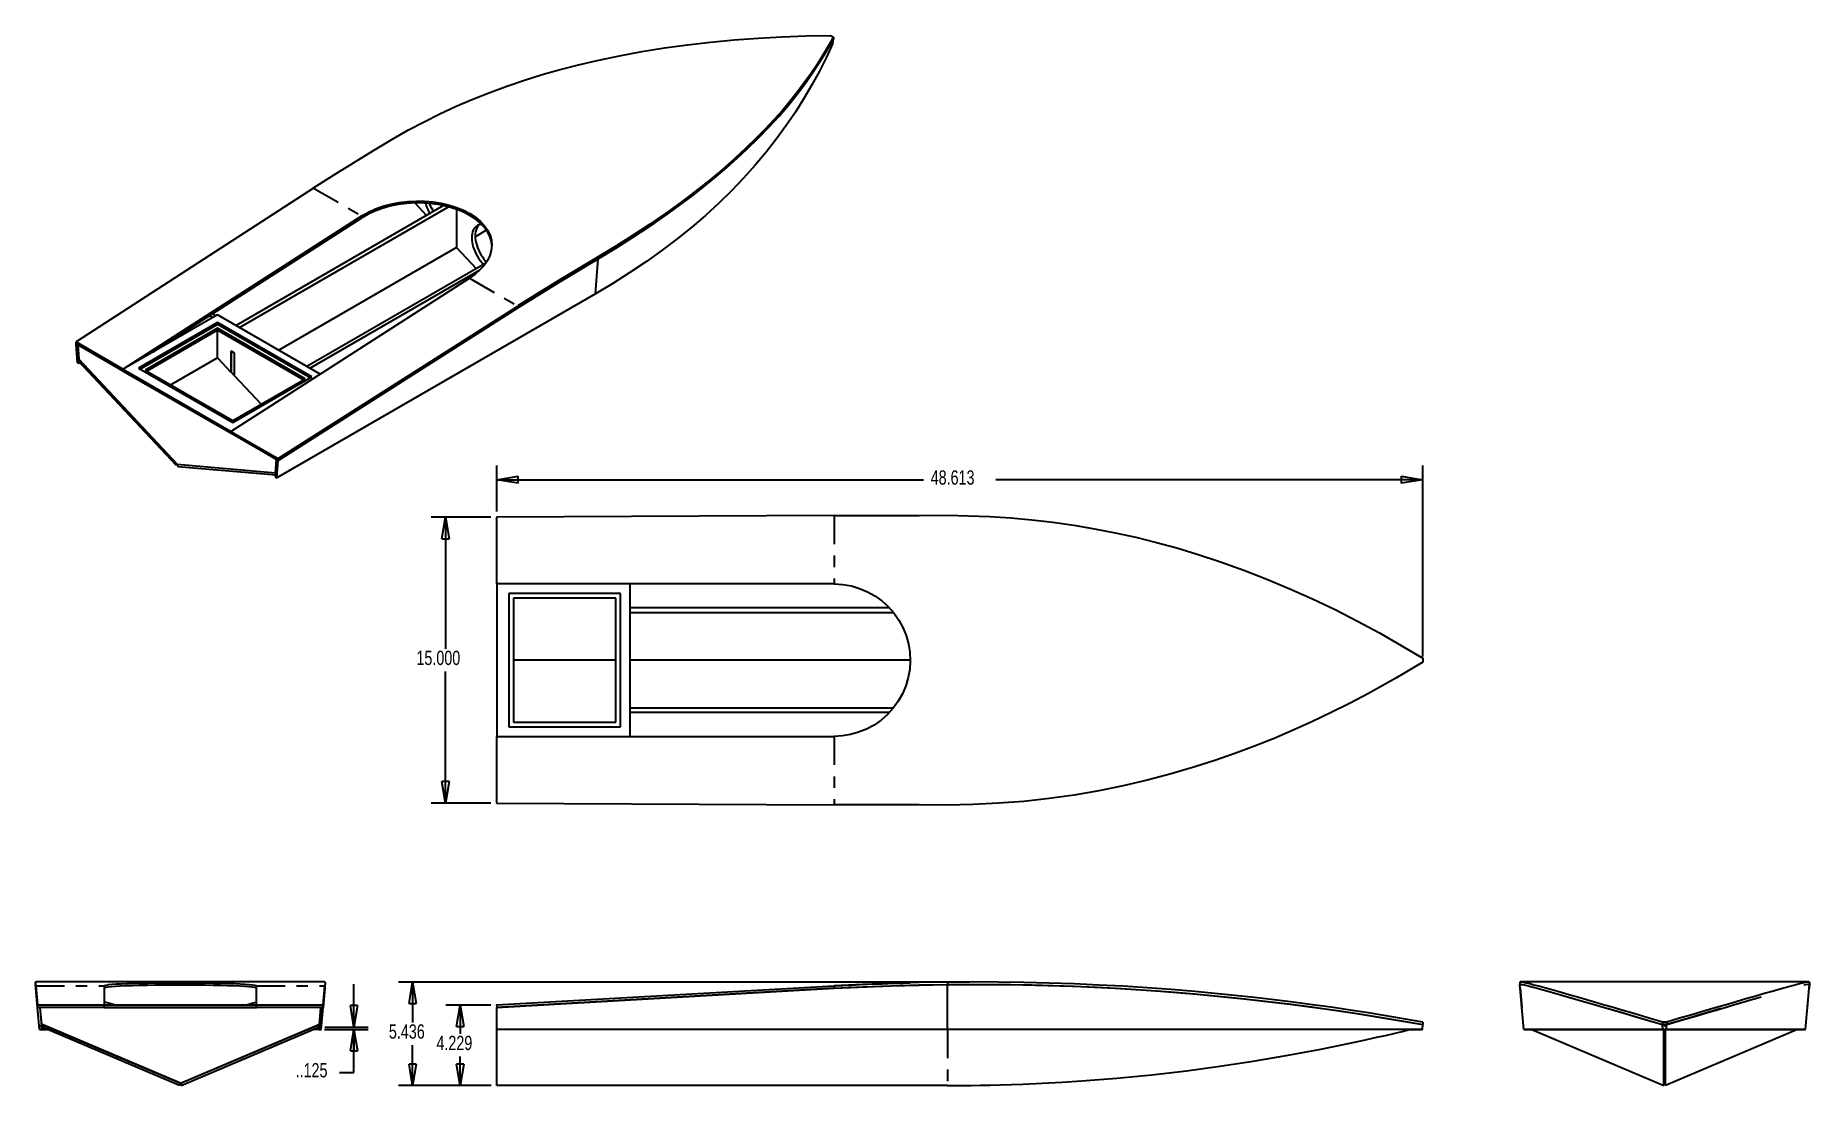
# Model space of a CAD drawing. Extents: x 0.9 to 16.4, y 1.1 to 10.3.
import ezdxf

# ---------------------------------------------------------------- set-up
doc = ezdxf.new("R2010")
doc.units = 0
doc.header["$PDSIZE"] = -1
doc.linetypes.add('PHANTOM', pattern=[0.5, 0.25, -0.05, 0.05, -0.05, 0.05, -0.05])
doc.layers.get('0').update_dxf_attribs({"linetype": 'CONTINUOUS'})
doc.layers.get('DEFPOINTS').update_dxf_attribs({"linetype": 'CONTINUOUS'})
doc.styles.add('SLDTEXTSTYLE0', font='txt', dxfattribs={"width": 0.75})
doc.dimstyles.new('SLDDIMSTYLE0', dxfattribs={"dimtxt": 0.166667, "dimasz": 0.1875, "dimexe": 0.125, "dimexo": 0.0625, "dimgap": 0.041667, "dimtad": 0, "dimtih": 1, "dimtoh": 1, "dimdec": 3, "dimlfac": 6, "dimzin": 12, "dimtxsty": 'STANDARD', "dimblk1": 'CLOSED', "dimblk2": 'CLOSED', "dimsah": 1, "dimcen": 0.09, "dimclrd": 7, "dimclre": 7, "dimclrt": 7, "dimazin": 3, "dimtfac": 1, "dimtdec": 4, "dimtofl": 0, "dimtmove": 0, "dimatfit": 3, "dimtolj": 1, "dimtzin": 12})
doc.dimstyles.new('SLDDIMSTYLE1', dxfattribs={"dimtxt": 0.166667, "dimasz": 0.1875, "dimexe": 0.125, "dimexo": 0.0625, "dimgap": 0.041667, "dimtad": 0, "dimtih": 1, "dimtoh": 1, "dimdec": 3, "dimlfac": 6, "dimzin": 4, "dimtxsty": 'STANDARD', "dimblk1": 'CLOSED', "dimblk2": 'CLOSED', "dimsah": 1, "dimcen": 0.09, "dimclrd": 7, "dimclre": 7, "dimclrt": 7, "dimazin": 3, "dimtfac": 1, "dimtdec": 4, "dimtofl": 0, "dimtmove": 0, "dimatfit": 3, "dimtolj": 1, "dimtzin": 12})

# ---------------------------------------------------------------- blocks, each defined once
blk = doc.blocks.new('_CLOSED')
at = {"color": 0, "linetype": 'BYBLOCK'}
for p, q in [((-1, 0.166667), (0, 0)), ((-1, 0.166667), (-1, -0.166667)), ((0, 0), (-1, -0.166667)), ((0, 0), (-1, 0))]:
    blk.add_line(p, q, dxfattribs=at)
blk = doc.blocks.new('*D0')
at = {"color": 7}
for p, q in [((4.857, 1.849), (4.462, 1.849)), ((4.587, 1.849), (4.587, 1.596)), ((4.587, 1.144), (4.587, 1.398)), ((4.858, 1.144), (4.462, 1.144))]:
    blk.add_line(p, q, dxfattribs=at)
at = {"layer": 'DEFPOINTS', "color": 7}
for p in [(4.907, 1.849), (4.908, 1.144)]:
    blk.add_point(p, dxfattribs=at)
at = {"xscale": 0.1875, "yscale": 0.1875}
for p, rotation in [((4.587, 1.849), 90), ((4.587, 1.144), 270)]:
    blk.add_blockref('_CLOSED', p, dxfattribs=dict(at, rotation=rotation))
at = {"color": 7, "insert": (4.38, 1.453), "char_height": 0.125, "attachment_point": 7, "style": 'SLDTEXTSTYLE0'}
blk.add_mtext('4.229', dxfattribs=at)
blk = doc.blocks.new('*D2')
at = {"color": 7}
for p, q in [((9.046, 2.05), (4.047, 2.05)), ((4.172, 2.05), (4.172, 1.697)), ((4.172, 1.144), (4.172, 1.498)), ((4.858, 1.144), (4.047, 1.144))]:
    blk.add_line(p, q, dxfattribs=at)
at = {"layer": 'DEFPOINTS', "color": 7}
for p in [(9.096, 2.05), (4.908, 1.144)]:
    blk.add_point(p, dxfattribs=at)
at = {"xscale": 0.1875, "yscale": 0.1875}
for p, rotation in [((4.172, 2.05), 90), ((4.172, 1.144), 270)]:
    blk.add_blockref('_CLOSED', p, dxfattribs=dict(at, rotation=rotation))
at = {"color": 7, "insert": (3.964, 1.553), "char_height": 0.125, "attachment_point": 7, "style": 'SLDTEXTSTYLE0'}
blk.add_mtext('5.436', dxfattribs=at)
blk = doc.blocks.new('*D3')
at = {"color": 7}
for p, q in [((4.857, 6.116), (4.334, 6.116)), ((4.459, 6.116), (4.459, 4.965)), ((4.459, 3.616), (4.459, 4.767)), ((4.857, 3.616), (4.334, 3.616))]:
    blk.add_line(p, q, dxfattribs=at)
at = {"layer": 'DEFPOINTS', "color": 7}
for p in [(4.907, 6.116), (4.907, 3.616)]:
    blk.add_point(p, dxfattribs=at)
at = {"xscale": 0.1875, "yscale": 0.1875}
for p, rotation in [((4.459, 6.116), 90), ((4.459, 3.616), 270)]:
    blk.add_blockref('_CLOSED', p, dxfattribs=dict(at, rotation=rotation))
at = {"color": 7, "insert": (4.205, 4.822), "char_height": 0.125, "attachment_point": 7, "style": 'SLDTEXTSTYLE0'}
blk.add_mtext('15.000', dxfattribs=at)
blk = doc.blocks.new('*D4')
at = {"color": 7}
for p, q in [((4.907, 6.166), (4.907, 6.57)), ((13.009, 4.898), (13.009, 6.57)), ((4.907, 6.445), (8.641, 6.445)), ((13.009, 6.445), (9.274, 6.445))]:
    blk.add_line(p, q, dxfattribs=at)
at = {"layer": 'DEFPOINTS', "color": 7}
for p in [(4.907, 6.116), (13.009, 4.884)]:
    blk.add_point(p, dxfattribs=at)
at = {"xscale": 0.1875, "yscale": 0.1875}
for p, rotation in [((4.907, 6.445), 180), ((13.009, 6.445), 360)]:
    blk.add_blockref('_CLOSED', p, dxfattribs=dict(at, rotation=rotation))
at = {"color": 7, "insert": (8.704, 6.4), "char_height": 0.125, "attachment_point": 7, "style": 'SLDTEXTSTYLE0'}
blk.add_mtext('48.613', dxfattribs=at)
blk = doc.blocks.new('*D5')
at = {"color": 7}
for p, q in [((3.658, 1.656), (3.658, 2.031)), ((3.402, 1.636), (3.783, 1.636)), ((3.404, 1.656), (3.783, 1.656)), ((3.658, 1.259), (3.658, 1.636)), ((3.533, 1.259), (3.658, 1.259))]:
    blk.add_line(p, q, dxfattribs=at)
at = {"layer": 'DEFPOINTS', "color": 7}
for p in [(3.352, 1.636), (3.354, 1.656)]:
    blk.add_point(p, dxfattribs=at)
at = {"xscale": 0.1875, "yscale": 0.1875}
for p, rotation in [((3.658, 1.656), 270), ((3.658, 1.636), 90)]:
    blk.add_blockref('_CLOSED', p, dxfattribs=dict(at, rotation=rotation))
at = {"color": 7, "insert": (3.148, 1.214), "char_height": 0.125, "attachment_point": 7, "style": 'SLDTEXTSTYLE0'}
blk.add_mtext('..125', dxfattribs=at)

msp = doc.modelspace()

# ---------------------------------------------------------------- linework, layer by layer
at = {"color": 7, "linetype": 'CONTINUOUS'}
for p, q in [((7.82711, 10.332), (7.85244, 10.31737)), ((7.84871, 10.26456), (7.85244, 10.30009)), ((7.85244, 10.31737), (7.85244, 10.30009)), ((3.30433, 8.99724), (1.22676, 7.65018)), ((3.30433, 8.99724), (3.30515, 8.99777)), ((4.19185, 8.86648), (4.29393, 8.75752)), ((3.72709, 8.75318), (1.63924, 7.41206)), ((1.90156, 7.56353), (3.72792, 8.73667)), ((4.4422, 8.84311), (2.62707, 7.79526)), ((2.65654, 7.77825), (4.48456, 8.83355)), ((4.55747, 8.67865), (4.55747, 8.81051)), ((4.55747, 8.68001), (4.55571, 8.67899)), ((4.55571, 8.67899), (4.55571, 8.47614)), ((4.55629, 8.67933), (4.55747, 8.67865)), ((4.71907, 8.57108), (4.81624, 8.62869)), ((4.55571, 8.47614), (3.00166, 7.57901)), ((4.55571, 8.47808), (4.72826, 8.29389)), ((5.79632, 8.39597), (5.79632, 8.37896)), ((3.24579, 7.43808), (4.81161, 8.34201)), ((4.75422, 8.27486), (3.27526, 7.42107)), ((5.77192, 8.07094), (5.79632, 8.37896)), ((2.58205, 6.86779), (4.6699, 8.20891)), ((5.77192, 8.07094), (2.98331, 6.4611)), ((2.99452, 6.62968), (5.09266, 7.96485)), ((2.99536, 6.61317), (5.0935, 7.94834)), ((5.0935, 7.94834), (2.99536, 6.61317)), ((5.0935, 7.96538), (5.09266, 7.96485)), ((2.46503, 7.88881), (1.64007, 7.41257)), ((2.46503, 7.82077), (1.77265, 7.42107)), ((2.46503, 7.80376), (1.78738, 7.41257)), ((2.46503, 7.76975), (1.83158, 7.40406)), ((2.22292, 7.76995), (2.23563, 7.75638)), ((2.42083, 7.86329), (2.39313, 7.87928)), ((2.45029, 7.8803), (2.42102, 7.8972)), ((3.36381, 7.36995), (2.46503, 7.88881)), ((3.28998, 7.34454), (2.46503, 7.82077)), ((2.46503, 7.80376), (2.46503, 7.82077)), ((3.27525, 7.33603), (2.46503, 7.80376)), ((3.23106, 7.32752), (2.46503, 7.76975)), ((2.46503, 7.75273), (2.46503, 7.76975)), ((1.22676, 7.65018), (1.63924, 7.41206)), ((1.22759, 7.63368), (1.22676, 7.65018)), ((1.24238, 7.62514), (1.22759, 7.63368)), ((1.23964, 7.4677), (1.22759, 7.63368)), ((1.64007, 7.39556), (1.22759, 7.63368)), ((2.98057, 6.6217), (1.24238, 7.62514)), ((1.24238, 7.62514), (1.25157, 7.49843)), ((1.24238, 7.62514), (1.25431, 7.46071)), ((2.46503, 7.75273), (1.84631, 7.39556)), ((3.21632, 7.31902), (2.46503, 7.75273)), ((2.46562, 7.73605), (2.46503, 7.73571)), ((2.46503, 7.51151), (2.46503, 7.73571)), ((2.46503, 7.73503), (2.46562, 7.73469)), ((2.46562, 7.73469), (2.46562, 7.75239)), ((1.25431, 7.46071), (1.23964, 7.4677)), ((1.25153, 7.49848), (1.24578, 7.48614)), ((2.10572, 6.56819), (1.24578, 7.48614)), ((2.11147, 6.58053), (1.25153, 7.49848)), ((1.25157, 7.49843), (2.11147, 6.58053)), ((1.26423, 7.46644), (1.25431, 7.46071)), ((2.46503, 7.51151), (2.05524, 7.27495)), ((2.46503, 7.51151), (2.58229, 7.38634)), ((2.61293, 7.55248), (2.58229, 7.57017)), ((2.58229, 7.57017), (2.58229, 7.38634)), ((2.58288, 7.56915), (2.58347, 7.56949)), ((2.61234, 7.55214), (2.58288, 7.56915)), ((2.58288, 7.56915), (2.58288, 7.38571)), ((2.61234, 7.55214), (2.61293, 7.55248)), ((2.61234, 7.35426), (2.61234, 7.55214)), ((2.61293, 7.35363), (2.61293, 7.55248)), ((1.64007, 7.39556), (1.63924, 7.41206)), ((1.64007, 7.39556), (1.64007, 7.41257)), ((1.64007, 7.41257), (2.58286, 6.86831)), ((1.64007, 7.39556), (2.58288, 6.85129)), ((1.77265, 7.42107), (2.59761, 6.94484)), ((1.83158, 7.40406), (2.59761, 6.96184)), ((2.58288, 7.38668), (2.58229, 7.38634)), ((2.58288, 7.38571), (2.61234, 7.35426)), ((2.59761, 6.94484), (3.28998, 7.34454)), ((2.59761, 6.96184), (3.23106, 7.32752)), ((2.61293, 7.3546), (2.61234, 7.35426)), ((2.61293, 7.35363), (2.84576, 7.1051)), ((2.58205, 6.86779), (2.99452, 6.62968)), ((2.58288, 6.85129), (2.58205, 6.86779)), ((2.99536, 6.61317), (2.58288, 6.85129)), ((2.11147, 6.58053), (2.10572, 6.56819)), ((2.1138, 6.57286), (2.10572, 6.56819)), ((2.11147, 6.58053), (2.97137, 6.50562)), ((2.11147, 6.58053), (2.97141, 6.50561)), ((2.11147, 6.58053), (2.11723, 6.56155)), ((2.11723, 6.56155), (2.97717, 6.48663)), ((2.98057, 6.6217), (2.96863, 6.47106)), ((2.97137, 6.50562), (2.98057, 6.6217)), ((2.98057, 6.6217), (2.99536, 6.61317)), ((2.98331, 6.4611), (2.99536, 6.61317)), ((2.99452, 6.62968), (2.99536, 6.61317)), ((2.96863, 6.47106), (2.98331, 6.4611)), ((2.97141, 6.50561), (2.97717, 6.48663)), ((7.85946, 6.13061), (4.90679, 6.11606)), ((4.90679, 6.11606), (4.90679, 5.53273)), ((7.85946, 6.13061), (7.86063, 6.13062)), ((7.85946, 5.53273), (4.90679, 5.53273)), ((4.90797, 5.53273), (4.90797, 4.1994)), ((5.01213, 5.4494), (5.01213, 4.28273)), ((5.9913, 5.4494), (5.01213, 5.4494)), ((5.9913, 4.28273), (5.9913, 5.4494)), ((6.07463, 4.1994), (6.07463, 5.53273)), ((5.0538, 5.40773), (5.0538, 4.3244)), ((5.94963, 5.40773), (5.0538, 5.40773)), ((5.94963, 4.3244), (5.94963, 5.40773)), ((8.34221, 5.3244), (6.07463, 5.3244)), ((6.07463, 5.28273), (8.37901, 5.28273)), ((5.94963, 4.86607), (5.0538, 4.86607)), ((5.94963, 4.86607), (5.0538, 4.86607)), ((8.52536, 4.86607), (6.07463, 4.86607)), ((8.52536, 4.86607), (6.07463, 4.86607)), ((13.00901, 4.88398), (13.00901, 4.84816)), ((6.07463, 4.4494), (8.37908, 4.4494)), ((8.34181, 4.40773), (6.07463, 4.40773)), ((4.90679, 4.1994), (4.90679, 3.61607)), ((4.90679, 4.1994), (7.85946, 4.1994)), ((5.01213, 4.28273), (5.9913, 4.28273)), ((5.0538, 4.3244), (5.94963, 4.3244)), ((4.90679, 3.61607), (7.85946, 3.60152)), ((7.86063, 3.60151), (7.85946, 3.60152)), ((0.87506, 2.01571), (0.87214, 2.04908)), ((0.87214, 2.04908), (0.87214, 2.02825)), ((0.87506, 1.99485), (0.87214, 2.02825)), ((0.87214, 2.02825), (0.87506, 1.99485)), ((3.4017, 2.05044), (0.87771, 2.05044)), ((3.40709, 2.04908), (3.40709, 2.02825)), ((8.85165, 2.04908), (8.85165, 2.02825)), ((8.85165, 1.63377), (8.85165, 2.02825)), ((9.0955, 2.0296), (9.0955, 2.0296)), ((13.85789, 2.04908), (13.85789, 2.02825)), ((13.8924, 1.63377), (13.85789, 2.02825)), ((16.38726, 2.05044), (13.86328, 2.05044)), ((13.866, 2.0296), (13.8633, 2.0296)), ((16.35832, 1.63377), (16.39284, 2.02825)), ((16.39284, 2.02825), (16.38992, 1.99485)), ((16.39284, 2.04908), (16.39284, 2.02825)), ((0.87507, 2.01565), (0.87506, 2.01571)), ((0.88961, 1.82851), (0.87506, 1.99485)), ((0.88961, 1.82851), (0.87506, 1.99485)), ((0.87507, 2.01565), (0.88962, 1.84931)), ((1.47295, 2.01565), (1.47295, 1.84931)), ((2.80628, 1.84931), (2.80628, 2.01565)), ((3.38961, 1.84931), (3.40416, 2.01565)), ((3.38961, 1.82851), (3.40417, 1.99485)), ((3.40417, 1.99485), (3.38961, 1.82851)), ((3.40417, 2.01571), (3.40416, 2.01565)), ((4.90679, 1.84931), (7.85946, 2.01565)), ((4.90797, 1.82851), (7.86063, 1.99485)), ((7.86063, 1.99485), (4.90797, 1.82851)), ((7.86063, 2.01571), (7.85946, 2.01565)), ((13.86081, 1.99485), (13.85913, 2.01401)), ((13.87536, 1.82851), (13.86081, 1.99485)), ((13.86081, 1.99485), (13.87536, 1.82851)), ((16.37536, 1.82851), (16.38992, 1.99485)), ((0.88961, 1.82851), (0.88962, 1.84931)), ((0.91053, 1.82851), (0.88961, 1.82851)), ((0.90665, 1.63376), (0.88961, 1.82851)), ((1.47295, 1.82851), (0.88961, 1.82851)), ((0.88962, 1.84931), (1.47295, 1.84931)), ((0.91053, 1.82851), (0.92353, 1.67983)), ((3.3687, 1.82851), (0.91053, 1.82851)), ((0.91053, 1.82851), (0.92741, 1.63558)), ((1.47295, 1.84934), (2.80628, 1.84934)), ((1.47295, 1.82851), (1.47295, 1.84931)), ((1.47295, 1.82851), (2.80628, 1.82851)), ((2.80628, 1.84931), (3.38961, 1.84931)), ((2.80628, 1.82851), (2.80628, 1.84931)), ((3.38961, 1.82851), (2.80628, 1.82851)), ((3.3687, 1.82851), (3.35182, 1.63558)), ((3.35569, 1.67983), (3.3687, 1.82851)), ((3.3687, 1.82851), (3.38961, 1.82851)), ((3.37258, 1.63376), (3.38961, 1.82851)), ((3.38961, 1.84931), (3.38961, 1.82851)), ((4.90679, 1.84931), (4.90797, 1.82851)), ((4.90797, 1.63376), (4.90797, 1.82851)), ((13.8924, 1.63376), (13.87536, 1.82851)), ((14.6662, 1.82851), (14.66703, 1.82851)), ((14.6662, 1.82851), (14.66703, 1.82851)), ((0.92741, 1.63558), (0.90665, 1.63376)), ((0.92347, 1.67986), (0.91533, 1.66068)), ((2.13147, 1.14446), (0.91533, 1.66068)), ((2.13961, 1.16364), (0.92347, 1.67986)), ((0.92353, 1.67983), (2.13961, 1.16364)), ((2.13961, 1.16364), (3.35575, 1.67986)), ((2.13961, 1.16364), (3.35569, 1.67983)), ((2.14775, 1.14446), (3.36389, 1.66068)), ((3.35364, 1.65633), (3.35182, 1.63558)), ((3.35182, 1.63558), (3.35182, 1.63558)), ((3.35182, 1.63558), (3.37258, 1.63376)), ((3.35575, 1.67986), (3.36389, 1.66068)), ((8.85165, 1.63377), (4.90797, 1.63376)), ((4.90797, 1.14446), (4.90797, 1.63376)), ((13.00708, 1.63377), (8.85165, 1.63377)), ((12.89283, 1.63377), (13.007, 1.63377)), ((12.99862, 1.67986), (12.99862, 1.67983)), ((12.99865, 1.67986), (12.99865, 1.67997)), ((13.00708, 1.63377), (13.007, 1.63377)), ((13.00708, 1.63377), (13.00901, 1.67799)), ((13.00708, 1.63377), (13.00901, 1.67799)), ((13.00901, 1.69916), (13.00901, 1.67799)), ((13.00901, 1.69916), (13.00901, 1.67799)), ((13.00901, 1.69916), (13.00901, 1.69916)), ((13.00901, 1.67799), (13.00901, 1.67799)), ((13.8924, 1.63377), (13.8924, 1.63376)), ((13.89247, 1.63377), (13.8924, 1.63376)), ((13.96449, 1.63377), (15.11722, 1.14446)), ((15.14327, 1.69916), (15.10745, 1.69916)), ((15.10745, 1.69916), (15.10745, 1.67799)), ((15.1108, 1.63377), (15.10745, 1.67799)), ((15.14327, 1.67799), (15.10745, 1.67799)), ((15.10745, 1.67799), (15.14327, 1.67799)), ((15.1108, 1.63377), (15.11093, 1.63377)), ((15.12536, 1.63523), (15.11093, 1.63377)), ((15.12457, 1.67799), (15.11743, 1.66118)), ((15.12536, 1.63523), (15.1398, 1.63377)), ((15.12616, 1.67799), (15.13329, 1.66118)), ((16.28623, 1.63377), (15.1335, 1.14446)), ((15.13992, 1.63377), (15.1398, 1.63377)), ((15.13992, 1.63377), (15.14327, 1.67799)), ((15.14327, 1.69916), (15.14327, 1.67799)), ((15.14327, 1.67799), (15.14327, 1.67799)), ((16.35825, 1.63377), (16.35832, 1.63376)), ((16.35832, 1.63377), (16.35832, 1.63376)), ((15.12534, 1.28426), (15.12446, 1.28463)), ((15.12626, 1.28465), (15.12534, 1.28426)), ((15.12536, 1.26818), (15.12536, 1.28427)), ((15.12536, 1.26818), (15.12536, 1.28427)), ((2.13961, 1.16364), (2.13147, 1.14446)), ((2.13961, 1.16364), (2.14775, 1.14446)), ((8.85165, 1.14446), (4.90797, 1.14446)), ((15.12536, 1.16364), (15.11722, 1.14446)), ((15.12536, 1.16364), (15.1335, 1.14446))]:
    msp.add_line(p, q, dxfattribs=at)
at = {"color": 7, "linetype": 'PHANTOM'}
for p, q in [((3.30433, 8.99724), (3.72709, 8.75318)), ((3.72792, 8.73667), (3.72709, 8.75318)), ((4.6699, 8.20891), (5.09266, 7.96485)), ((5.0935, 7.96538), (5.0935, 7.94834)), ((7.85946, 6.13061), (7.85946, 5.53273)), ((7.85946, 4.1994), (7.85946, 3.60152)), ((0.87506, 2.01571), (0.87506, 1.99485)), ((0.87507, 2.01565), (1.47295, 2.01565)), ((2.80628, 2.01565), (3.40416, 2.01565)), ((3.40417, 2.01571), (3.40417, 1.99485)), ((7.86063, 2.01571), (7.86063, 1.99485)), ((8.85165, 1.63377), (8.85165, 1.14446))]:
    msp.add_line(p, q, dxfattribs=at)
at = {"color": 7, "linetype": 'CONTINUOUS', "flags": 128}
for points in [[(4.00384, 9.43075), (4.13642, 9.50575), (4.27199, 9.57768), (4.41051, 9.64643), (4.55282, 9.71232), (4.6981, 9.77485), (4.84624, 9.83392), (4.99634, 9.88915), (5.14914, 9.9409), (5.30443, 9.98918), (5.46306, 10.03431), (5.62392, 10.07604), (5.7868, 10.1144), (5.98035, 10.1552), (6.17641, 10.19154), (6.37473, 10.22348), (6.57507, 10.25108), (6.77716, 10.27441), (6.98442, 10.29381), (7.19333, 10.30903), (7.4036, 10.3203), (7.61495, 10.32788), (7.82711, 10.332)], [(7.84871, 10.26456), (7.79168, 10.14234), (7.73068, 10.02073), (7.66537, 9.89989), (7.5954, 9.77994), (7.52034, 9.66093), (7.44011, 9.54302), (7.35472, 9.42631), (7.26419, 9.31095), (7.16849, 9.19696), (7.06756, 9.08443), (6.96139, 8.97353), (6.84993, 8.86442), (6.7342, 8.75826), (6.61306, 8.65406), (6.48662, 8.55198), (6.355, 8.45218), (6.21637, 8.35334), (6.07279, 8.25681), (5.92454, 8.16266), (5.77192, 8.07094)], [(7.85244, 10.31737), (7.78427, 10.19828), (7.70953, 10.07835), (7.6555, 9.99778), (7.59798, 9.91696), (7.53681, 9.83597), (7.47207, 9.75506), (7.40359, 9.674), (7.33137, 9.59284), (7.25502, 9.51122), (7.17486, 9.42954), (7.09087, 9.34786), (6.98743, 9.25211), (6.87853, 9.15642), (6.76417, 9.06096), (6.64434, 8.96589), (6.51906, 8.87136), (6.38496, 8.77506), (6.24529, 8.67931), (6.1004, 8.58417), (5.95062, 8.4897), (5.79632, 8.39597)], [(5.79632, 8.37896), (5.92443, 8.45654), (6.04942, 8.53458), (6.17108, 8.61306), (6.28998, 8.69246), (6.40525, 8.77231), (6.51667, 8.85258), (6.62349, 8.93279), (6.72634, 9.01337), (6.82519, 9.09422), (6.92067, 9.17579), (7.01221, 9.25752), (7.09983, 9.33932), (7.19771, 9.43533), (7.29034, 9.53137), (7.37773, 9.62733), (7.45987, 9.72315), (7.53676, 9.81874), (7.60958, 9.91573), (7.67721, 10.01247), (7.74001, 10.10886), (7.7983, 10.20477), (7.85244, 10.30009)], [(3.30515, 8.99777), (3.47939, 9.10949), (3.65392, 9.21889), (3.82876, 9.32599), (4.00384, 9.43075)], [(3.72709, 8.75318), (3.78465, 8.78619), (3.84578, 8.81406), (3.91156, 8.83764), (3.98073, 8.85652), (4.05269, 8.87046), (4.12672, 8.87943), (4.20142, 8.8833), (4.27612, 8.88199), (4.35008, 8.87561), (4.4219, 8.86431), (4.49087, 8.84817), (4.55637, 8.82742), (4.61718, 8.80247), (4.67261, 8.77353), (4.72225, 8.74092), (4.76516, 8.70525), (4.80083, 8.66681), (4.82903, 8.62599), (4.84924, 8.58351), (4.86115, 8.53973), (4.86476, 8.49506), (4.86001, 8.45029), (4.84681, 8.40582), (4.82542, 8.36203), (4.79623, 8.31973), (4.76063, 8.28049), (4.71827, 8.24333), (4.6699, 8.20891)], [(4.86463, 8.49366), (4.86102, 8.5283), (4.84805, 8.5721), (4.82698, 8.61443), (4.79788, 8.6549), (4.76116, 8.69316), (4.7175, 8.72852), (4.66723, 8.7606), (4.61092, 8.78916), (4.54961, 8.81365), (4.48385, 8.83377), (4.4143, 8.84937), (4.34228, 8.86014), (4.2684, 8.86588), (4.19343, 8.86657), (4.11877, 8.86217), (4.04512, 8.85259), (3.97318, 8.83799), (3.90431, 8.8186), (3.8411, 8.79529), (3.78195, 8.76783), (3.72792, 8.73667)], [(4.28577, 8.86467), (4.28703, 8.85787), (4.29105, 8.84185), (4.29659, 8.82568), (4.30355, 8.80964), (4.31181, 8.79399), (4.32123, 8.77902), (4.32409, 8.77493)], [(4.31963, 8.86193), (4.32052, 8.85886), (4.32606, 8.84269), (4.33301, 8.82664), (4.34127, 8.811), (4.35069, 8.79603), (4.35355, 8.79193)], [(5.79632, 8.37896), (5.94851, 8.47138), (6.09626, 8.56449), (6.23925, 8.65823), (6.34549, 8.73091)], [(4.77645, 8.67769), (4.7658, 8.67681), (4.75232, 8.67376), (4.73987, 8.6686), (4.72856, 8.66139), (4.71851, 8.6522), (4.70983, 8.64113), (4.7026, 8.62828), (4.6969, 8.6138), (4.69278, 8.59782), (4.6903, 8.58052), (4.68947, 8.56207), (4.6903, 8.54266), (4.69278, 8.52249), (4.6969, 8.50176), (4.7026, 8.4807), (4.70983, 8.45951), (4.71851, 8.43841), (4.72856, 8.41762), (4.73987, 8.39735), (4.75232, 8.37781), (4.7658, 8.35921), (4.78015, 8.34172), (4.79085, 8.33002)], [(4.75262, 8.67385), (4.74797, 8.66921), (4.73929, 8.65814), (4.73206, 8.64529), (4.72636, 8.63081), (4.72225, 8.61483), (4.71976, 8.59753), (4.71893, 8.57908)], [(4.71893, 8.57908), (4.71976, 8.55967), (4.72225, 8.5395), (4.72636, 8.51877), (4.73206, 8.49771), (4.73929, 8.47651), (4.74797, 8.45541), (4.75802, 8.43462), (4.76933, 8.41436), (4.78179, 8.39482), (4.79526, 8.37621), (4.80961, 8.35873), (4.81731, 8.3502)], [(5.79632, 8.39597), (5.62084, 8.29158), (5.44521, 8.18502), (5.26941, 8.07627), (5.0935, 7.96538)], [(5.0935, 7.94834), (5.44512, 8.16794), (5.79632, 8.37896)], [(5.0935, 7.94834), (5.26929, 8.05917), (5.44503, 8.16789), (5.62073, 8.2745), (5.79632, 8.37896)], [(7.86063, 6.13062), (8.10815, 6.13172), (8.35583, 6.13257), (8.60369, 6.13318), (8.85165, 6.13354)], [(8.85165, 6.13354), (9.03599, 6.13038), (9.22023, 6.12289), (9.4042, 6.11098), (9.58891, 6.09442), (9.77314, 6.0732), (9.95668, 6.04724), (10.13835, 6.01664), (10.31912, 5.98131), (10.49883, 5.94141), (10.67851, 5.89675), (10.85699, 5.84774), (11.03412, 5.79452), (11.24018, 5.72687), (11.44432, 5.65374), (11.64636, 5.57529), (11.84609, 5.49172), (12.04336, 5.40319), (12.24141, 5.30812), (12.43695, 5.20822), (12.63004, 5.10394), (12.82071, 4.99572), (13.00901, 4.88398)], [(7.85946, 5.53273), (7.93639, 5.52826), (8.01, 5.51541), (8.08195, 5.49435), (8.15091, 5.46548), (8.21616, 5.42896), (8.27714, 5.38525), (8.3327, 5.33516), (8.38224, 5.27907), (8.42536, 5.2176), (8.46125, 5.15191), (8.48945, 5.08257), (8.5098, 5.01028), (8.52192, 4.93641), (8.52557, 4.86167), (8.52085, 4.78675), (8.50784, 4.71307), (8.48656, 4.64134), (8.45733, 4.57222), (8.42069, 4.507), (8.37687, 4.44635), (8.32642, 4.39078), (8.27026, 4.34135), (8.20885, 4.2986), (8.14286, 4.26285), (8.07352, 4.23479), (8.00365, 4.21527), (7.93187, 4.2034), (7.85946, 4.1994)], [(13.00901, 4.84816), (12.77365, 4.7092), (12.53468, 4.57593), (12.37274, 4.4904), (12.20901, 4.40801), (12.04351, 4.32901), (11.87667, 4.25374), (11.70812, 4.18204), (11.53794, 4.11399), (11.36537, 4.04939), (11.19125, 3.98864), (11.0157, 3.93187), (10.80805, 3.8705), (10.59847, 3.81494), (10.38722, 3.76542), (10.17454, 3.72219), (9.96069, 3.68551), (9.74034, 3.65481), (9.51892, 3.63092), (9.29677, 3.61368), (9.07423, 3.60295), (8.85165, 3.59859)], [(8.85165, 3.59859), (8.60385, 3.59895), (8.35608, 3.59956), (8.10831, 3.60041), (7.86063, 3.60151)], [(0.87214, 2.04908), (0.8753, 2.05036), (0.87771, 2.05027)], [(1.47295, 2.01565), (1.47741, 2.01985), (1.49027, 2.02361), (1.51133, 2.02705), (1.5402, 2.03013), (1.57672, 2.03283), (1.62043, 2.03519), (1.67052, 2.03719), (1.72661, 2.03886), (1.78808, 2.04022), (1.85377, 2.04128), (1.92311, 2.04208), (1.99539, 2.04263), (2.06927, 2.04295), (2.14401, 2.04305), (2.21892, 2.04292), (2.29261, 2.04258), (2.36434, 2.042), (2.43346, 2.04117), (2.49868, 2.04007), (2.55933, 2.03868), (2.6149, 2.03697), (2.66433, 2.03494), (2.70708, 2.03254), (2.74283, 2.02978), (2.77088, 2.02666), (2.79041, 2.02329), (2.80228, 2.0196), (2.80628, 2.01565)], [(2.80628, 1.99485), (2.80181, 1.99905), (2.78896, 2.00281), (2.7679, 2.00625), (2.73903, 2.00932), (2.70251, 2.01203), (2.6588, 2.01439), (2.60871, 2.01639), (2.55262, 2.01805), (2.49115, 2.01941), (2.42546, 2.02047), (2.35612, 2.02127), (2.28383, 2.02182), (2.20996, 2.02214), (2.13522, 2.02224), (2.0603, 2.02211), (1.98662, 2.02177), (1.91489, 2.02119), (1.84577, 2.02036), (1.78055, 2.01927), (1.7199, 2.01788), (1.66433, 2.01617), (1.6149, 2.01413), (1.57215, 2.01174), (1.5364, 2.00897), (1.50834, 2.00586), (1.48882, 2.00249), (1.47695, 1.9988), (1.47295, 1.99485)], [(3.4017, 2.05033), (3.40273, 2.05042), (3.40709, 2.04908)], [(3.40709, 2.04908), (3.40673, 2.04494), (3.40612, 2.03799), (3.40526, 2.02825), (3.40417, 2.01571)], [(3.40417, 1.99485), (3.40612, 2.01714), (3.40709, 2.02825)], [(3.40417, 1.99485), (3.40526, 2.00739), (3.40612, 2.01714), (3.40673, 2.02409), (3.40709, 2.02825)], [(7.85946, 2.01565), (7.93639, 2.01985), (8.01, 2.02361), (8.08195, 2.02705), (8.15091, 2.03013), (8.21616, 2.03283), (8.27714, 2.03519), (8.3327, 2.03719), (8.38224, 2.03886), (8.42536, 2.04022), (8.46125, 2.04128), (8.48945, 2.04208), (8.5098, 2.04263), (8.52192, 2.04295), (8.52536, 2.04304)], [(8.85165, 2.04908), (8.60383, 2.04494), (8.35608, 2.03799), (8.10829, 2.02825), (7.86063, 2.01571)], [(7.86063, 1.99485), (8.35595, 2.01714), (8.85165, 2.02825)], [(7.86063, 1.99485), (8.10817, 2.00739), (8.35582, 2.01714), (8.60371, 2.02409), (8.85165, 2.02825)], [(13.00901, 1.69916), (12.77365, 1.74043), (12.53468, 1.77965), (12.37274, 1.80469), (12.20901, 1.82875), (12.04351, 1.8518), (11.87667, 1.87374), (11.70812, 1.89458), (11.53794, 1.91428), (11.36537, 1.93289), (11.19125, 1.95027), (11.0157, 1.96638), (10.80805, 1.9836), (10.59847, 1.99897), (10.38722, 2.01243), (10.17454, 2.02392), (9.96069, 2.0334), (9.74034, 2.04097), (9.51892, 2.04634), (9.29677, 2.0495), (9.07423, 2.05042), (8.85165, 2.04908)], [(8.85165, 2.02825), (9.07114, 2.02959), (9.29052, 2.02873), (9.50948, 2.0257), (9.7277, 2.0205), (9.94512, 2.01315), (10.16153, 2.0037), (10.37663, 1.99219), (10.5901, 1.97867), (10.80179, 1.96319), (11.01175, 1.94581), (11.21978, 1.92659), (11.42566, 1.9056), (11.63116, 1.88268), (11.8344, 1.85809), (12.03521, 1.8319), (12.23341, 1.8042), (12.43102, 1.77474), (12.62611, 1.74386), (12.81875, 1.71159), (13.00901, 1.67799)], [(8.85165, 2.02825), (9.03599, 2.02952), (9.22023, 2.02925), (9.4042, 2.02743), (9.58891, 2.02406), (9.77314, 2.01914), (9.95668, 2.01271), (10.13835, 2.00482), (10.31912, 1.99548), (10.49883, 1.98471), (10.67851, 1.97246), (10.85699, 1.95882), (11.03411, 1.94385), (11.24018, 1.92459), (11.44432, 1.90359), (11.64636, 1.8809), (11.8461, 1.85661), (12.04336, 1.8308), (12.24141, 1.80304), (12.43696, 1.77383), (12.63004, 1.74322), (12.82071, 1.71125), (13.00901, 1.67799)], [(15.10745, 1.69916), (14.9685, 1.74043), (14.83523, 1.77965), (14.74969, 1.80469), (14.66731, 1.82875), (14.58831, 1.8518), (14.51304, 1.87374), (14.44133, 1.89458), (14.37329, 1.91428), (14.30868, 1.93289), (14.24793, 1.95027), (14.19116, 1.96638), (14.1298, 1.9836), (14.07423, 1.99897), (14.02471, 2.01243), (13.98149, 2.02392), (13.94481, 2.0334), (13.91411, 2.04097), (13.89021, 2.04634), (13.87298, 2.0495), (13.86225, 2.05042), (13.85789, 2.04908)], [(13.86081, 1.99485), (13.85886, 2.01714), (13.85789, 2.02825)], [(13.86184, 2.02949), (13.86214, 2.02959), (13.86442, 2.0294)], [(13.86442, 2.0294), (13.86853, 2.02925), (13.88045, 2.02743), (13.89701, 2.02406), (13.91823, 2.01914), (13.94419, 2.01271), (13.97479, 2.00482), (14.01011, 1.99548), (14.05002, 1.98471), (14.09467, 1.97246), (14.14369, 1.95882), (14.19691, 1.94385), (14.26456, 1.92459), (14.33769, 1.90359), (14.41613, 1.8809), (14.49971, 1.85661), (14.58824, 1.8308), (14.68331, 1.80304), (14.78321, 1.77383), (14.88749, 1.74322), (14.99571, 1.71125), (15.10745, 1.67799)], [(16.39284, 2.04908), (16.38968, 2.05036), (16.38219, 2.05008), (16.37028, 2.04827), (16.35372, 2.0449), (16.3325, 2.03999), (16.30654, 2.03356), (16.27593, 2.02568), (16.24061, 2.01634), (16.2007, 2.00558), (16.15605, 1.99335), (16.10704, 1.97972), (16.05382, 1.96476), (15.98617, 1.94553), (15.91303, 1.92454), (15.83459, 1.90188), (15.75102, 1.87761), (15.66248, 1.85182), (15.56741, 1.82409), (15.46752, 1.79491), (15.36324, 1.76433), (15.25501, 1.73239), (15.14327, 1.69916)], [(16.38641, 2.02941), (16.37816, 2.02873), (16.36141, 2.0257), (16.34351, 2.02169)], [(16.39284, 2.02825), (16.38859, 2.02959), (16.3885, 2.02958)], [(1.56161, 1.84934), (1.50217, 1.86661), (1.47295, 1.87506)], [(2.71761, 1.84934), (2.77705, 1.86661), (2.80628, 1.87506)], [(15.14327, 1.67799), (15.28223, 1.7193), (15.4155, 1.75855), (15.50103, 1.78362), (15.58341, 1.80771), (15.66241, 1.83078), (15.73768, 1.85273), (15.80938, 1.87359), (15.87743, 1.89332), (15.94203, 1.91194), (15.97049, 1.92009)], [(14.63455, 1.81727), (14.6793, 1.8042), (14.78002, 1.77474), (14.88526, 1.74386), (14.99456, 1.71159), (15.10745, 1.67799)], [(15.61618, 1.81727), (15.57142, 1.8042), (15.47071, 1.77474), (15.36547, 1.74386), (15.25617, 1.71159), (15.14327, 1.67799)], [(0.90672, 1.63377), (0.90703, 1.63377), (0.90844, 1.63377), (0.91071, 1.63377), (0.91386, 1.63377), (0.91789, 1.63377), (0.92281, 1.63377), (0.92863, 1.63377), (0.93536, 1.63377), (0.943, 1.63377), (0.95156, 1.63377), (0.96106, 1.63377), (0.97149, 1.63377), (0.97874, 1.63377)], [(0.92741, 1.63558), (0.93211, 1.63558), (0.94337, 1.63558), (0.96135, 1.63558), (0.97447, 1.63558)], [(3.3725, 1.63377), (3.3722, 1.63377), (3.37079, 1.63377), (3.36852, 1.63377), (3.36537, 1.63377), (3.36134, 1.63377), (3.35641, 1.63377), (3.35059, 1.63377), (3.34387, 1.63377), (3.33623, 1.63377), (3.32766, 1.63377), (3.31817, 1.63377), (3.30774, 1.63377), (3.30049, 1.63377)], [(3.35182, 1.63558), (3.34712, 1.63558), (3.33586, 1.63558), (3.31788, 1.63558), (3.30476, 1.63558)], [(8.85165, 1.14446), (8.88211, 1.14452), (8.91116, 1.14462), (8.9417, 1.14478), (8.97068, 1.14497), (8.99979, 1.14521), (9.02936, 1.14549), (9.05829, 1.14582), (9.13949, 1.14699), (9.22039, 1.14853), (9.31633, 1.15085), (9.41241, 1.15375), (9.50913, 1.15723), (9.68078, 1.1648), (9.85328, 1.17417), (10.02569, 1.1853), (10.33174, 1.20939), (10.63784, 1.23909), (10.94349, 1.27436), (11.23456, 1.31319), (11.52485, 1.35704), (11.81378, 1.4058), (12.10294, 1.45974), (12.22977, 1.48502), (12.35628, 1.51124), (12.48258, 1.53843), (12.60827, 1.56652), (12.68231, 1.58354), (12.75586, 1.60079), (12.82904, 1.61827), (12.86158, 1.62615), (12.89283, 1.63377)], [(15.1108, 1.63377), (15.00142, 1.63377), (14.8956, 1.63377), (14.79376, 1.63377), (14.69632, 1.63377), (14.60362, 1.63377), (14.51592, 1.63377), (14.43335, 1.63377), (14.35607, 1.63377), (14.28411, 1.63377), (14.21764, 1.63377), (14.15688, 1.63377), (14.10204, 1.63377), (14.05384, 1.63377), (14.01187, 1.63377), (13.97625, 1.63377), (13.94707, 1.63377), (13.92402, 1.63377), (13.90732, 1.63377), (13.89682, 1.63377), (13.8924, 1.63377)], [(13.8924, 1.63377), (13.89278, 1.63377), (13.89419, 1.63377), (13.89646, 1.63377), (13.89961, 1.63377), (13.90364, 1.63377), (13.90856, 1.63377), (13.91438, 1.63377), (13.92111, 1.63377), (13.92875, 1.63377), (13.93731, 1.63377), (13.94681, 1.63377), (13.95724, 1.63377), (13.96862, 1.63377), (13.98095, 1.63377), (13.98748, 1.63377), (14.00126, 1.63377), (14.01601, 1.63377), (14.02374, 1.63377), (14.03992, 1.63377), (14.05704, 1.63377), (14.07508, 1.63377), (14.09403, 1.63377), (14.11387, 1.63377), (14.13461, 1.63377), (14.15622, 1.63377), (14.17869, 1.63377), (14.20201, 1.63377), (14.22616, 1.63377), (14.25114, 1.63377), (14.27694, 1.63377), (14.30353, 1.63377), (14.33092, 1.63377), (14.34491, 1.63377), (14.35909, 1.63377), (14.38805, 1.63377), (14.41777, 1.63377), (14.44827, 1.63377), (14.47952, 1.63377), (14.51153, 1.63377), (14.52782, 1.63377), (14.54429, 1.63377), (14.5778, 1.63377), (14.61204, 1.63377), (14.64701, 1.63377), (14.68271, 1.63377), (14.71912, 1.63377), (14.75622, 1.63377), (14.79397, 1.63377), (14.83237, 1.63377), (14.87138, 1.63377), (14.91098, 1.63377), (14.95116, 1.63377), (14.99188, 1.63377), (15.03313, 1.63377), (15.07182, 1.63377), (15.11093, 1.63377)], [(15.11722, 1.14446), (15.11714, 1.14452), (15.11709, 1.14462), (15.11704, 1.14478), (15.11701, 1.14497), (15.117, 1.14521), (15.11699, 1.14549), (15.117, 1.14582), (15.11705, 1.14699), (15.11713, 1.14853), (15.11722, 1.15085), (15.11727, 1.15375), (15.11729, 1.15723), (15.11726, 1.1648), (15.11722, 1.17417), (15.11722, 1.1853), (15.11725, 1.20939), (15.11726, 1.23909), (15.11727, 1.27436), (15.11729, 1.31319), (15.11731, 1.35704), (15.11732, 1.4058), (15.11735, 1.45974), (15.11739, 1.48502), (15.11743, 1.51124), (15.11742, 1.53843), (15.11735, 1.56652), (15.11728, 1.58354), (15.11722, 1.60079), (15.1172, 1.61827), (15.11721, 1.62615), (15.11723, 1.63388), (15.11723, 1.63441)], [(15.12535, 1.57299), (15.12531, 1.58529), (15.12524, 1.6023), (15.12517, 1.61952), (15.12515, 1.63525)], [(15.12537, 1.57299), (15.12541, 1.58529), (15.12549, 1.6023), (15.12555, 1.61952), (15.12558, 1.63521)], [(15.1335, 1.14446), (15.13358, 1.14452), (15.13364, 1.14462), (15.13368, 1.14478), (15.13371, 1.14497), (15.13373, 1.14521), (15.13373, 1.14549), (15.13373, 1.14582), (15.13368, 1.14699), (15.1336, 1.14853), (15.1335, 1.15085), (15.13345, 1.15375), (15.13344, 1.15723), (15.13347, 1.1648), (15.1335, 1.17417), (15.1335, 1.1853), (15.13347, 1.20939), (15.13346, 1.23909), (15.13345, 1.27436), (15.13343, 1.31319), (15.13341, 1.35704), (15.13341, 1.4058), (15.13337, 1.45974), (15.13333, 1.48502), (15.1333, 1.51124), (15.1333, 1.53843), (15.13338, 1.56652), (15.13345, 1.58354), (15.1335, 1.60079), (15.13353, 1.61827), (15.13352, 1.62615), (15.1335, 1.63388), (15.13349, 1.63441)], [(16.35832, 1.63377), (16.35795, 1.63377), (16.35654, 1.63377), (16.35427, 1.63377), (16.35112, 1.63377), (16.34709, 1.63377), (16.34216, 1.63377), (16.33634, 1.63377), (16.32962, 1.63377), (16.32198, 1.63377), (16.31341, 1.63377), (16.30392, 1.63377), (16.29349, 1.63377), (16.28211, 1.63377), (16.26977, 1.63377), (16.26325, 1.63377), (16.24947, 1.63377), (16.23472, 1.63377), (16.22698, 1.63377), (16.2108, 1.63377), (16.19369, 1.63377), (16.17565, 1.63377), (16.1567, 1.63377), (16.13685, 1.63377), (16.11612, 1.63377), (16.09451, 1.63377), (16.07204, 1.63377), (16.04872, 1.63377), (16.02456, 1.63377), (15.99958, 1.63377), (15.97379, 1.63377), (15.94719, 1.63377), (15.9198, 1.63377), (15.90582, 1.63377), (15.89163, 1.63377), (15.86268, 1.63377), (15.83295, 1.63377), (15.80246, 1.63377), (15.77121, 1.63377), (15.7392, 1.63377), (15.72291, 1.63377), (15.70644, 1.63377), (15.67293, 1.63377), (15.63869, 1.63377), (15.60371, 1.63377), (15.56801, 1.63377), (15.5316, 1.63377), (15.49451, 1.63377), (15.45675, 1.63377), (15.41836, 1.63377), (15.37935, 1.63377), (15.33974, 1.63377), (15.29957, 1.63377), (15.25885, 1.63377), (15.2176, 1.63377), (15.17891, 1.63377), (15.1398, 1.63377)], [(15.13992, 1.63377), (15.24931, 1.63377), (15.35513, 1.63377), (15.45697, 1.63377), (15.55441, 1.63377), (15.6471, 1.63377), (15.73481, 1.63377), (15.81737, 1.63377), (15.89466, 1.63377), (15.96661, 1.63377), (16.03308, 1.63377), (16.09385, 1.63377), (16.14868, 1.63377), (16.19688, 1.63377), (16.23885, 1.63377), (16.27448, 1.63377), (16.30365, 1.63377), (16.3267, 1.63377), (16.34341, 1.63377), (16.3539, 1.63377), (16.35832, 1.63377)], [(15.12536, 1.39646), (15.12535, 1.42473), (15.12536, 1.47824)], [(15.12537, 1.39646), (15.12537, 1.42473), (15.12536, 1.47824)], [(15.12536, 1.28718), (15.12536, 1.29341), (15.12536, 1.32642)], [(15.12536, 1.28718), (15.12536, 1.29341), (15.12536, 1.32642)]]:
    msp.add_lwpolyline(points, dxfattribs=at)

# ---------------------------------------------------------------- dimensions: what is measured, and where the dimension line sits
at = {"color": 7}
for base, p1, p2, angle, dimstyle, picture, middle in [((13.00901, 6.44459), (4.90679, 6.11606), (13.00901, 4.88398), 180, 'SLDDIMSTYLE0', '*D4', (8.9579, 6.44459)), ((4.45868, 3.61607), (4.90679, 6.11606), (4.90679, 3.61607), 270, 'SLDDIMSTYLE1', '*D3', (4.45868, 4.86607)), ((3.658416, 1.635575), (3.353638, 1.656329), (3.351822, 1.635575), 90, 'SLDDIMSTYLE0', '*D5', (3.658416, 1.258785)), ((4.17205, 1.14446), (9.0955, 2.05044), (4.90797, 1.14446), 90, 'SLDDIMSTYLE0', '*D2', (4.17205, 1.59745)), ((4.58728, 1.84931), (4.90797, 1.14446), (4.90679, 1.84931), 90, 'SLDDIMSTYLE0', '*D0', (4.58728, 1.49688))]:
    dim = msp.add_linear_dim(base=base, p1=p1, p2=p2, angle=angle, dimstyle=dimstyle, dxfattribs=at)
    dim.commit()
    dim.dimension.update_dxf_attribs({"geometry": picture, "text_midpoint": middle, "dimtype": 160})

doc.saveas('drawing.dxf')
